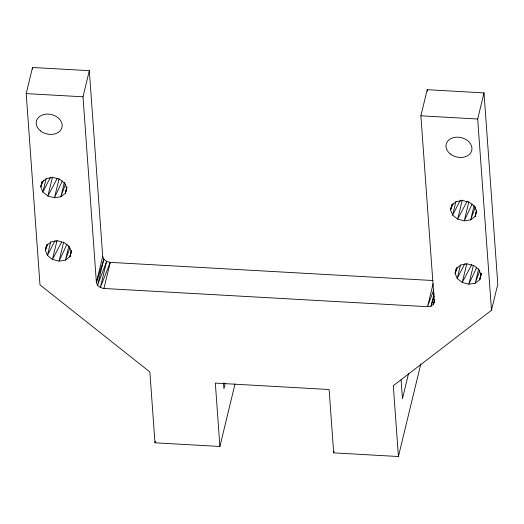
<?xml version="1.0" encoding="UTF-8"?>
<svg xmlns="http://www.w3.org/2000/svg" width="524" height="524" viewBox="0 0 524 524"><rect width="100%" height="100%" fill="white"/><g stroke="black" fill="none" stroke-linecap="round" stroke-linejoin="round"><path stroke-width="0.79" d="M235.021 383.941L219.897 446.468L154.98 442.813L149.871 371.968L39.988 284.873L26.2 93.6L32.521 67.478L89.322 70.675L102.704 256.374L96.39 282.488L97.549 285.338L100.313 287.525L103.942 288.475L427.532 306.691L431.049 306.147L433.518 304.248L434.658 299.931M42.103 181.35L40.767 186.891L42.87 192.059L47.887 196.035L54.476 197.758L60.869 196.769L65.356 193.323L66.731 188.352L64.629 183.184L59.605 179.201L53.016 177.479L46.623 178.474L42.136 181.92L40.767 186.891L43.472 180.158M46.125 178.599L42.87 192.059L50.553 177.06M52.485 177.04L47.887 196.035L57.378 178.094M59.074 178.763L54.476 197.758L62.382 180.904M46.675 244.715L45.333 250.256L47.435 255.424L52.459 259.406L59.048 261.129L65.441 260.133L69.928 256.688L71.297 251.717L69.194 246.549L64.177 242.573L57.588 240.85L51.188 241.839L46.708 245.284L45.333 250.256L47.736 244.269M102.704 256.374L103.863 259.216L96.39 282.488L83.002 96.796L89.322 70.675M64.321 182.522L60.869 196.769L65.579 183.878M50.69 241.97L47.435 255.424L55.118 240.424M66.889 186.989L65.356 193.323L66.895 187.107M57.05 240.405L52.459 259.406L61.57 242.186M63.64 242.134L59.048 261.129L66.948 244.276M68.886 245.887L65.441 260.133L69.875 248.009M71.454 250.361L69.928 256.688L71.46 250.472M103.942 288.475L110.256 262.36L433.034 280.53M154.98 442.813L155.366 441.234M225.274 383.129L223.931 388.67L223.519 382.979M420.818 363.918L398.417 456.522L333.683 452.874L334.063 451.295M434.278 301.51L420.89 115.817L427.211 89.696L484.012 92.899L497.8 284.172L491.479 310.293L393.308 385.677L398.417 456.522M408.576 373.389L402.452 398.718L401.096 379.952M451.891 204.419L450.548 209.96L452.651 215.128L457.675 219.104L464.264 220.827L470.657 219.838L475.144 216.392L476.513 211.421L474.41 206.253L469.393 202.271L462.803 200.548L456.404 201.543L451.924 204.989L450.548 209.96L453.253 203.22M433.086 283.739L427.532 306.691L433.715 289.929M455.906 201.668L452.651 215.128L460.334 200.129M434.114 293.479L431.049 306.147L434.226 296.027M491.479 310.293L477.691 119.013L484.012 92.899M434.671 299.499L433.518 304.248L434.671 299.571M462.266 200.109L457.675 219.104L467.166 201.164M468.856 201.832L464.264 220.827L472.163 203.974M456.456 267.784L455.114 273.325L457.223 278.493L462.24 282.469L468.829 284.198L475.222 283.202L479.709 279.757L481.084 274.786L478.975 269.618L473.958 265.642L467.369 263.919L460.976 264.908L456.489 268.353L455.114 273.325L457.524 267.338M474.102 205.585L470.657 219.838L475.366 206.947M460.478 265.039L457.223 278.493L464.899 263.493M476.67 210.059L475.144 216.392L476.486 210.949M466.838 263.474L462.24 282.469L471.731 264.535M473.427 265.203L468.829 284.198L476.735 267.345M478.667 268.956L475.222 283.202L479.656 271.072M481.242 273.43L479.709 279.757L481.248 273.541M26.2 93.6L83.002 96.796M420.89 115.817L477.691 119.013M427.211 89.696L427.329 91.327M333.683 452.874L329.111 389.509L215.331 383.103L219.897 446.468M32.521 67.478L32.639 69.109M103.863 259.216L97.549 285.338L106.627 261.411L103.863 259.216M106.627 261.411L100.313 287.525L110.256 262.36L106.627 261.411M450.299 153.971A13.159 9.963 13.6 0 0 471.692 150.65A13.159 9.963 13.6 0 0 454.898 137.34A13.159 9.963 13.6 0 0 450.299 153.971M40.518 130.902A13.159 9.963 13.6 0 0 61.911 127.581A13.159 9.963 13.6 0 0 45.11 114.271A13.159 9.963 13.6 0 0 40.518 130.902"/></g></svg>
